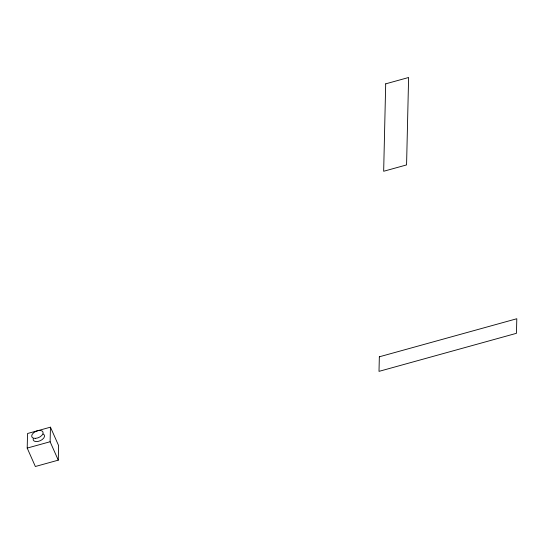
<?xml version="1.0" encoding="UTF-8"?>
<svg xmlns="http://www.w3.org/2000/svg" width="544" height="544" viewBox="0 0 544 544"><rect width="100%" height="100%" fill="white"/><g stroke="black" fill="none" stroke-linecap="round" stroke-linejoin="round"><path stroke-width="0.82" d="M27.2 448.086L27.54 433.514L50.449 427.176L58.609 445.584L58.269 460.156L35.36 466.5L27.2 448.086L50.109 441.742L50.449 427.176M50.109 441.742L58.269 460.156M43.207 434.044A6.079 3.407 -23.9 0 1 40.358 440.674A6.079 3.407 -23.9 0 1 33.17 438.682M379.345 356.796L379.005 371.362L516.46 333.309L516.8 318.743L379.345 356.796M385.696 83.844L383.663 171.265L406.572 164.92L408.605 77.5L385.696 83.844M35.571 438.362A6.079 3.407 -23.9 0 0 43.01 432.086A6.079 3.407 -23.9 0 0 33.606 432.779A6.079 3.407 -23.9 0 0 35.571 438.362"/></g></svg>
